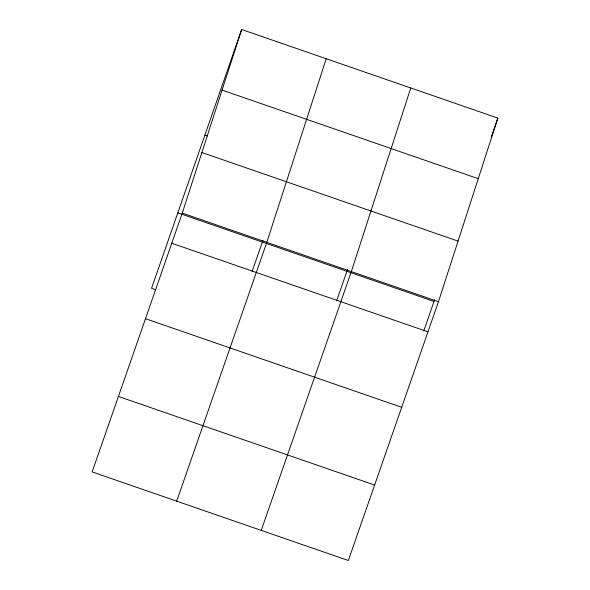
<?xml version="1.0" encoding="UTF-8"?>
<svg xmlns="http://www.w3.org/2000/svg" width="590" height="590" viewBox="0 0 590 590"><rect width="100%" height="100%" fill="white"/><g stroke="black" fill="none" stroke-linecap="round" stroke-linejoin="round"><path stroke-width="0.89" d="M182.266 213.115L241.664 29.5L497.857 118.089L438.459 301.704L348.336 560.5L92.143 471.912L182.266 213.115L438.459 301.704M326.211 58.735L266.805 242.35L176.683 501.146M410.751 87.969L351.352 271.584L261.23 530.38M241.664 29.5L151.542 288.296L155.856 289.786M252.092 271.562L262.963 240.344M336.639 300.797L347.51 269.578M423.745 330.916L434.616 299.698M491.264 137.028L497.857 118.089M222.061 90.093L478.254 178.681M204.892 135.095L207.481 135.988M201.869 152.522L458.061 241.111M177.819 212.835L434.011 301.424M171.771 243.25L427.964 331.838M145.494 318.711L401.687 407.299M118.42 396.458L374.613 485.039"/></g></svg>
